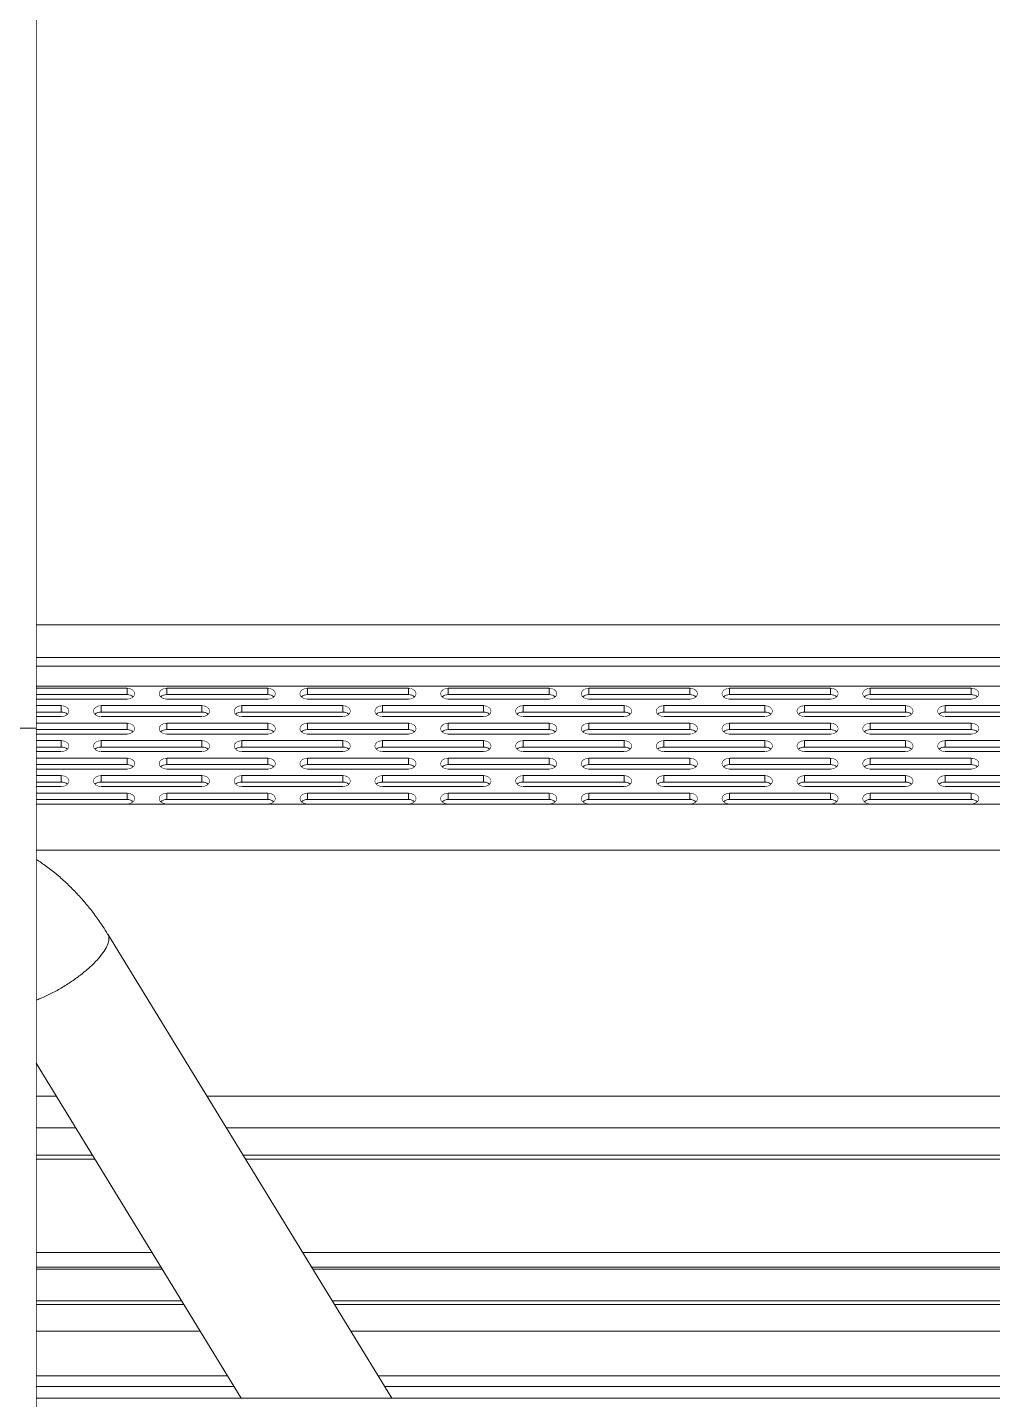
# Model space of a CAD drawing. Header units: millimetres. Extents: x -16985 to -606, y 2122 to 9380.
# Drawn here: x -12911.1 to -12595.6, y 5577.9 to 6026.6 of the extents above; entities that cross this region are included whole.
import ezdxf

# ---------------------------------------------------------------- set-up
doc = ezdxf.new("R2010")
doc.units = ezdxf.units.MM
doc.linetypes.add('K5LT32768', pattern=[0])
doc.linetypes.add('K5LT_THIN', pattern=[0])

msp = doc.modelspace()

# ---------------------------------------------------------------- linework, layer by layer
at = {"color": 7, "linetype": 'K5LT_THIN', "lineweight": 18}
for p, q in [((-12445.33, 5831.22), (-12908.23, 5831.22)), ((-12445.33, 5817.78), (-12908.23, 5817.78)), ((-12878.55, 5810.55), (-12908.23, 5810.55)), ((-12878.55, 5808.45), (-12908.23, 5808.45)), ((-12908.23, 5806.97), (-12878.55, 5806.97)), ((-12878.55, 5808.45), (-12878.55, 5810.55)), ((-12832.55, 5810.55), (-12865.55, 5810.55)), ((-12865.55, 5808.45), (-12865.55, 5810.55)), ((-12832.55, 5808.45), (-12865.55, 5808.45)), ((-12865.55, 5806.97), (-12832.55, 5806.97)), ((-12832.55, 5808.45), (-12832.55, 5810.55)), ((-12786.55, 5810.55), (-12819.55, 5810.55)), ((-12819.55, 5808.45), (-12819.55, 5810.55)), ((-12786.55, 5808.45), (-12819.55, 5808.45)), ((-12819.55, 5806.97), (-12786.55, 5806.97)), ((-12786.55, 5808.45), (-12786.55, 5810.55)), ((-12740.55, 5810.55), (-12773.55, 5810.55)), ((-12773.55, 5808.45), (-12773.55, 5810.55)), ((-12740.55, 5808.45), (-12773.55, 5808.45)), ((-12773.55, 5806.97), (-12740.55, 5806.97)), ((-12740.55, 5808.45), (-12740.55, 5810.55)), ((-12694.55, 5810.55), (-12727.55, 5810.55)), ((-12727.55, 5808.45), (-12727.55, 5810.55)), ((-12694.55, 5808.45), (-12727.55, 5808.45)), ((-12727.55, 5806.97), (-12694.55, 5806.97)), ((-12694.55, 5808.45), (-12694.55, 5810.55)), ((-12648.55, 5810.55), (-12681.55, 5810.55)), ((-12681.55, 5808.45), (-12681.55, 5810.55)), ((-12648.55, 5808.45), (-12681.55, 5808.45)), ((-12681.55, 5806.97), (-12648.55, 5806.97)), ((-12648.55, 5808.45), (-12648.55, 5810.55)), ((-12602.55, 5810.55), (-12635.55, 5810.55)), ((-12635.55, 5808.45), (-12635.55, 5810.55)), ((-12602.55, 5808.45), (-12635.55, 5808.45)), ((-12635.55, 5806.97), (-12602.55, 5806.97)), ((-12602.55, 5808.45), (-12602.55, 5810.55)), ((-12900.05, 5804.84), (-12908.23, 5804.84)), ((-12900.05, 5802.74), (-12908.23, 5802.74)), ((-12900.05, 5802.74), (-12900.05, 5804.84)), ((-12854.05, 5804.84), (-12887.05, 5804.84)), ((-12887.05, 5802.74), (-12887.05, 5804.84)), ((-12854.05, 5802.74), (-12887.05, 5802.74)), ((-12854.05, 5802.74), (-12854.05, 5804.84)), ((-12808.05, 5804.84), (-12841.05, 5804.84)), ((-12841.05, 5802.74), (-12841.05, 5804.84)), ((-12808.05, 5802.74), (-12841.05, 5802.74)), ((-12808.05, 5802.74), (-12808.05, 5804.84)), ((-12762.05, 5804.84), (-12795.05, 5804.84)), ((-12795.05, 5802.74), (-12795.05, 5804.84)), ((-12762.05, 5802.74), (-12795.05, 5802.74)), ((-12762.05, 5802.74), (-12762.05, 5804.84)), ((-12716.05, 5804.84), (-12749.05, 5804.84)), ((-12749.05, 5802.74), (-12749.05, 5804.84)), ((-12716.05, 5802.74), (-12749.05, 5802.74)), ((-12716.05, 5802.74), (-12716.05, 5804.84)), ((-12670.05, 5804.84), (-12703.05, 5804.84)), ((-12703.05, 5802.74), (-12703.05, 5804.84)), ((-12670.05, 5802.74), (-12703.05, 5802.74)), ((-12670.05, 5802.74), (-12670.05, 5804.84)), ((-12624.05, 5804.84), (-12657.05, 5804.84)), ((-12657.05, 5802.74), (-12657.05, 5804.84)), ((-12624.05, 5802.74), (-12657.05, 5802.74)), ((-12624.05, 5802.74), (-12624.05, 5804.84)), ((-12578.05, 5804.84), (-12611.05, 5804.84)), ((-12611.05, 5802.74), (-12611.05, 5804.84)), ((-12578.05, 5802.74), (-12611.05, 5802.74)), ((-12908.23, 5801.26), (-12900.05, 5801.26)), ((-12878.55, 5799.11), (-12908.23, 5799.11)), ((-12887.05, 5801.26), (-12854.05, 5801.26)), ((-12878.55, 5797.01), (-12878.55, 5799.11)), ((-12832.55, 5799.11), (-12865.55, 5799.11)), ((-12865.55, 5797.01), (-12865.55, 5799.11)), ((-12841.05, 5801.26), (-12808.05, 5801.26)), ((-12832.55, 5797.01), (-12832.55, 5799.11)), ((-12786.55, 5799.11), (-12819.55, 5799.11)), ((-12819.55, 5797.01), (-12819.55, 5799.11)), ((-12795.05, 5801.26), (-12762.05, 5801.26)), ((-12786.55, 5797.01), (-12786.55, 5799.11)), ((-12740.55, 5799.11), (-12773.55, 5799.11)), ((-12773.55, 5797.01), (-12773.55, 5799.11)), ((-12749.05, 5801.26), (-12716.05, 5801.26)), ((-12740.55, 5797.01), (-12740.55, 5799.11)), ((-12694.55, 5799.11), (-12727.55, 5799.11)), ((-12727.55, 5797.01), (-12727.55, 5799.11)), ((-12703.05, 5801.26), (-12670.05, 5801.26)), ((-12694.55, 5797.01), (-12694.55, 5799.11)), ((-12648.55, 5799.11), (-12681.55, 5799.11)), ((-12681.55, 5797.01), (-12681.55, 5799.11)), ((-12657.05, 5801.26), (-12624.05, 5801.26)), ((-12648.55, 5797.01), (-12648.55, 5799.11)), ((-12602.55, 5799.11), (-12635.55, 5799.11)), ((-12635.55, 5797.01), (-12635.55, 5799.11)), ((-12611.05, 5801.26), (-12578.05, 5801.26)), ((-12602.55, 5797.01), (-12602.55, 5799.11)), ((-12908.23, 5797.5), (-12948.23, 5797.5)), ((-12878.55, 5797.01), (-12908.23, 5797.01)), ((-12908.23, 5795.53), (-12878.55, 5795.53)), ((-12900.05, 5793.4), (-12908.23, 5793.4)), ((-12900.05, 5791.3), (-12900.05, 5793.4)), ((-12854.05, 5793.4), (-12887.05, 5793.4)), ((-12887.05, 5791.3), (-12887.05, 5793.4)), ((-12832.55, 5797.01), (-12865.55, 5797.01)), ((-12865.55, 5795.53), (-12832.55, 5795.53)), ((-12854.05, 5791.3), (-12854.05, 5793.4)), ((-12808.05, 5793.4), (-12841.05, 5793.4)), ((-12841.05, 5791.3), (-12841.05, 5793.4)), ((-12786.55, 5797.01), (-12819.55, 5797.01)), ((-12819.55, 5795.53), (-12786.55, 5795.53)), ((-12808.05, 5791.3), (-12808.05, 5793.4)), ((-12762.05, 5793.4), (-12795.05, 5793.4)), ((-12795.05, 5791.3), (-12795.05, 5793.4)), ((-12740.55, 5797.01), (-12773.55, 5797.01)), ((-12773.55, 5795.53), (-12740.55, 5795.53)), ((-12762.05, 5791.3), (-12762.05, 5793.4)), ((-12716.05, 5793.4), (-12749.05, 5793.4)), ((-12749.05, 5791.3), (-12749.05, 5793.4)), ((-12694.55, 5797.01), (-12727.55, 5797.01)), ((-12727.55, 5795.53), (-12694.55, 5795.53)), ((-12716.05, 5791.3), (-12716.05, 5793.4)), ((-12670.05, 5793.4), (-12703.05, 5793.4)), ((-12703.05, 5791.3), (-12703.05, 5793.4)), ((-12648.55, 5797.01), (-12681.55, 5797.01)), ((-12681.55, 5795.53), (-12648.55, 5795.53)), ((-12670.05, 5791.3), (-12670.05, 5793.4)), ((-12624.05, 5793.4), (-12657.05, 5793.4)), ((-12657.05, 5791.3), (-12657.05, 5793.4)), ((-12602.55, 5797.01), (-12635.55, 5797.01)), ((-12635.55, 5795.53), (-12602.55, 5795.53)), ((-12624.05, 5791.3), (-12624.05, 5793.4)), ((-12578.05, 5793.4), (-12611.05, 5793.4)), ((-12611.05, 5791.3), (-12611.05, 5793.4)), ((-12900.05, 5791.3), (-12908.23, 5791.3)), ((-12908.23, 5789.83), (-12900.05, 5789.83)), ((-12854.05, 5791.3), (-12887.05, 5791.3)), ((-12887.05, 5789.83), (-12854.05, 5789.83)), ((-12808.05, 5791.3), (-12841.05, 5791.3)), ((-12841.05, 5789.83), (-12808.05, 5789.83)), ((-12762.05, 5791.3), (-12795.05, 5791.3)), ((-12795.05, 5789.83), (-12762.05, 5789.83)), ((-12716.05, 5791.3), (-12749.05, 5791.3)), ((-12749.05, 5789.83), (-12716.05, 5789.83)), ((-12670.05, 5791.3), (-12703.05, 5791.3)), ((-12703.05, 5789.83), (-12670.05, 5789.83)), ((-12624.05, 5791.3), (-12657.05, 5791.3)), ((-12657.05, 5789.83), (-12624.05, 5789.83)), ((-12578.05, 5791.3), (-12611.05, 5791.3)), ((-12611.05, 5789.83), (-12578.05, 5789.83)), ((-12878.55, 5787.67), (-12908.23, 5787.67)), ((-12878.55, 5785.57), (-12908.23, 5785.57)), ((-12878.55, 5785.57), (-12878.55, 5787.67)), ((-12832.55, 5787.67), (-12865.55, 5787.67)), ((-12865.55, 5785.57), (-12865.55, 5787.67)), ((-12832.55, 5785.57), (-12865.55, 5785.57)), ((-12832.55, 5785.57), (-12832.55, 5787.67)), ((-12786.55, 5787.67), (-12819.55, 5787.67)), ((-12819.55, 5785.57), (-12819.55, 5787.67)), ((-12786.55, 5785.57), (-12819.55, 5785.57)), ((-12786.55, 5785.57), (-12786.55, 5787.67)), ((-12740.55, 5787.67), (-12773.55, 5787.67)), ((-12773.55, 5785.57), (-12773.55, 5787.67)), ((-12740.55, 5785.57), (-12773.55, 5785.57)), ((-12740.55, 5785.57), (-12740.55, 5787.67)), ((-12694.55, 5787.67), (-12727.55, 5787.67)), ((-12727.55, 5785.57), (-12727.55, 5787.67)), ((-12694.55, 5785.57), (-12727.55, 5785.57)), ((-12694.55, 5785.57), (-12694.55, 5787.67)), ((-12648.55, 5787.67), (-12681.55, 5787.67)), ((-12681.55, 5785.57), (-12681.55, 5787.67)), ((-12648.55, 5785.57), (-12681.55, 5785.57)), ((-12648.55, 5785.57), (-12648.55, 5787.67)), ((-12602.55, 5787.67), (-12635.55, 5787.67)), ((-12635.55, 5785.57), (-12635.55, 5787.67)), ((-12602.55, 5785.57), (-12635.55, 5785.57)), ((-12602.55, 5785.57), (-12602.55, 5787.67)), ((-12908.23, 5784.1), (-12878.55, 5784.1)), ((-12900.05, 5781.96), (-12908.23, 5781.96)), ((-12900.05, 5779.86), (-12908.23, 5779.86)), ((-12900.05, 5779.86), (-12900.05, 5781.96)), ((-12854.05, 5781.96), (-12887.05, 5781.96)), ((-12887.05, 5779.86), (-12887.05, 5781.96)), ((-12854.05, 5779.86), (-12887.05, 5779.86)), ((-12865.55, 5784.1), (-12832.55, 5784.1)), ((-12854.05, 5779.86), (-12854.05, 5781.96)), ((-12808.05, 5781.96), (-12841.05, 5781.96)), ((-12841.05, 5779.86), (-12841.05, 5781.96)), ((-12808.05, 5779.86), (-12841.05, 5779.86)), ((-12819.55, 5784.1), (-12786.55, 5784.1)), ((-12808.05, 5779.86), (-12808.05, 5781.96)), ((-12762.05, 5781.96), (-12795.05, 5781.96)), ((-12795.05, 5779.86), (-12795.05, 5781.96)), ((-12762.05, 5779.86), (-12795.05, 5779.86)), ((-12773.55, 5784.1), (-12740.55, 5784.1)), ((-12762.05, 5779.86), (-12762.05, 5781.96)), ((-12716.05, 5781.96), (-12749.05, 5781.96)), ((-12749.05, 5779.86), (-12749.05, 5781.96)), ((-12716.05, 5779.86), (-12749.05, 5779.86)), ((-12727.55, 5784.1), (-12694.55, 5784.1)), ((-12716.05, 5779.86), (-12716.05, 5781.96)), ((-12670.05, 5781.96), (-12703.05, 5781.96)), ((-12703.05, 5779.86), (-12703.05, 5781.96)), ((-12670.05, 5779.86), (-12703.05, 5779.86)), ((-12681.55, 5784.1), (-12648.55, 5784.1)), ((-12670.05, 5779.86), (-12670.05, 5781.96)), ((-12624.05, 5781.96), (-12657.05, 5781.96)), ((-12657.05, 5779.86), (-12657.05, 5781.96)), ((-12624.05, 5779.86), (-12657.05, 5779.86)), ((-12635.55, 5784.1), (-12602.55, 5784.1)), ((-12624.05, 5779.86), (-12624.05, 5781.96)), ((-12578.05, 5781.96), (-12611.05, 5781.96)), ((-12611.05, 5779.86), (-12611.05, 5781.96)), ((-12578.05, 5779.86), (-12611.05, 5779.86)), ((-12908.23, 5778.39), (-12900.05, 5778.39)), ((-12878.55, 5776.24), (-12908.23, 5776.24)), ((-12887.05, 5778.39), (-12854.05, 5778.39)), ((-12878.55, 5774.15), (-12878.55, 5776.24)), ((-12865.55, 5774.15), (-12865.55, 5776.24)), ((-12832.55, 5776.24), (-12865.55, 5776.24)), ((-12841.05, 5778.39), (-12808.05, 5778.39)), ((-12832.55, 5774.15), (-12832.55, 5776.24)), ((-12819.55, 5774.15), (-12819.55, 5776.24)), ((-12786.55, 5776.24), (-12819.55, 5776.24)), ((-12795.05, 5778.39), (-12762.05, 5778.39)), ((-12786.55, 5774.15), (-12786.55, 5776.24)), ((-12773.55, 5774.15), (-12773.55, 5776.24)), ((-12740.55, 5776.24), (-12773.55, 5776.24)), ((-12749.05, 5778.39), (-12716.05, 5778.39)), ((-12740.55, 5774.15), (-12740.55, 5776.24)), ((-12727.55, 5774.15), (-12727.55, 5776.24)), ((-12694.55, 5776.24), (-12727.55, 5776.24)), ((-12703.05, 5778.39), (-12670.05, 5778.39)), ((-12694.55, 5774.15), (-12694.55, 5776.24)), ((-12681.55, 5774.15), (-12681.55, 5776.24)), ((-12648.55, 5776.24), (-12681.55, 5776.24)), ((-12657.05, 5778.39), (-12624.05, 5778.39)), ((-12648.55, 5774.15), (-12648.55, 5776.24)), ((-12635.55, 5774.15), (-12635.55, 5776.24)), ((-12602.55, 5776.24), (-12635.55, 5776.24)), ((-12611.05, 5778.39), (-12578.05, 5778.39)), ((-12602.55, 5774.15), (-12602.55, 5776.24)), ((-12878.55, 5774.15), (-12908.23, 5774.15)), ((-12908.23, 5772.67), (-12878.55, 5772.67)), ((-12832.55, 5774.15), (-12865.55, 5774.15)), ((-12865.55, 5772.67), (-12832.55, 5772.67)), ((-12786.55, 5774.15), (-12819.55, 5774.15)), ((-12819.55, 5772.67), (-12786.55, 5772.67)), ((-12740.55, 5774.15), (-12773.55, 5774.15)), ((-12773.55, 5772.67), (-12740.55, 5772.67)), ((-12694.55, 5774.15), (-12727.55, 5774.15)), ((-12727.55, 5772.67), (-12694.55, 5772.67)), ((-12648.55, 5774.15), (-12681.55, 5774.15)), ((-12681.55, 5772.67), (-12648.55, 5772.67)), ((-12602.55, 5774.15), (-12635.55, 5774.15)), ((-12635.55, 5772.67), (-12602.55, 5772.67)), ((-12791.96, 5578.31), (-12884.87, 5730.15)), ((-12908.23, 5687.87), (-12841.2, 5578.31)), ((-12908.23, 5656.51), (-12889.04, 5656.51)), ((-12839.81, 5656.51), (-12445.34, 5656.51)), ((-12908.23, 5621.16), (-12867.42, 5621.16)), ((-12818.18, 5621.16), (-12445.34, 5621.16)), ((-12908.24, 5610.16), (-12860.69, 5610.16)), ((-12811.45, 5610.16), (-12445.34, 5610.16)), ((-12908.24, 5585.66), (-12845.7, 5585.66)), ((-12796.46, 5585.66), (-12445.34, 5585.66)), ((-12908.24, 5582.15), (-12843.55, 5582.15)), ((-12445.34, 5578.31), (-12908.24, 5578.31)), ((-12794.31, 5582.15), (-12445.34, 5582.15))]:
    msp.add_line(p, q, dxfattribs=at)
at = {"color": 8, "linetype": 'K5LT32768', "lineweight": 15, "true_color": 0x808080}
for p, q in [((-12445.33, 5820.56), (-12908.23, 5820.56)), ((-12445.33, 5811.26), (-12908.23, 5811.26)), ((-12445.33, 5772.66), (-12908.23, 5772.66)), ((-12445.33, 5757.6), (-12908.23, 5757.6)), ((-12901.66, 5677.12), (-12908.23, 5677.12)), ((-12445.33, 5677.12), (-12852.42, 5677.12)), ((-12895.3, 5666.73), (-12908.23, 5666.73)), ((-12445.33, 5666.73), (-12846.06, 5666.73)), ((-12889.85, 5657.82), (-12908.23, 5657.82)), ((-12445.34, 5657.82), (-12840.61, 5657.82)), ((-12870.41, 5626.05), (-12908.23, 5626.05)), ((-12445.34, 5626.05), (-12821.17, 5626.05)), ((-12908.23, 5620.59), (-12867.07, 5620.59)), ((-12817.83, 5620.59), (-12445.34, 5620.59)), ((-12908.24, 5609), (-12859.98, 5609)), ((-12810.74, 5609), (-12445.34, 5609)), ((-12908.24, 5600.23), (-12854.61, 5600.23)), ((-12805.37, 5600.23), (-12445.34, 5600.23))]:
    msp.add_line(p, q, dxfattribs=at)
at = {"color": 7, "linetype": 'K5LT_THIN', "const_width": 0.18}
for points in [[(-12908.23, 5797.5), (-12908.23, 5832.51), (-12908.23, 5867.52), (-12908.23, 5902.53), (-12908.23, 5937.53), (-12908.24, 5972.53), (-12908.24, 6007.53), (-12908.24, 6042.52), (-12908.25, 6077.5)], [(-12878.55, 5806.97), (-12877.6, 5807.11), (-12876.79, 5807.49), (-12876.24, 5808.07), (-12876.05, 5808.76), (-12876.24, 5809.44), (-12876.79, 5810.02), (-12877.6, 5810.41), (-12878.55, 5810.55)], [(-12865.55, 5810.55), (-12866.51, 5810.41), (-12867.32, 5810.02), (-12867.86, 5809.44), (-12868.05, 5808.76), (-12867.86, 5808.07), (-12867.32, 5807.49), (-12866.51, 5807.11), (-12865.55, 5806.97)], [(-12832.55, 5806.97), (-12831.6, 5807.11), (-12830.79, 5807.49), (-12830.24, 5808.07), (-12830.05, 5808.76), (-12830.24, 5809.44), (-12830.79, 5810.02), (-12831.6, 5810.41), (-12832.55, 5810.55)], [(-12819.55, 5810.55), (-12820.51, 5810.41), (-12821.32, 5810.02), (-12821.86, 5809.44), (-12822.05, 5808.76), (-12821.86, 5808.07), (-12821.32, 5807.49), (-12820.51, 5807.11), (-12819.55, 5806.97)], [(-12786.55, 5806.97), (-12785.6, 5807.11), (-12784.79, 5807.49), (-12784.24, 5808.07), (-12784.05, 5808.76), (-12784.24, 5809.44), (-12784.79, 5810.02), (-12785.6, 5810.41), (-12786.55, 5810.55)], [(-12773.55, 5810.55), (-12774.51, 5810.41), (-12775.32, 5810.02), (-12775.86, 5809.44), (-12776.05, 5808.76), (-12775.86, 5808.07), (-12775.32, 5807.49), (-12774.51, 5807.11), (-12773.55, 5806.97)], [(-12740.55, 5806.97), (-12739.6, 5807.11), (-12738.79, 5807.49), (-12738.24, 5808.07), (-12738.05, 5808.76), (-12738.24, 5809.44), (-12738.79, 5810.02), (-12739.6, 5810.41), (-12740.55, 5810.55)], [(-12727.55, 5810.55), (-12728.51, 5810.41), (-12729.32, 5810.02), (-12729.86, 5809.44), (-12730.05, 5808.76), (-12729.86, 5808.07), (-12729.32, 5807.49), (-12728.51, 5807.11), (-12727.55, 5806.97)], [(-12694.55, 5806.97), (-12693.6, 5807.11), (-12692.79, 5807.49), (-12692.24, 5808.07), (-12692.05, 5808.76), (-12692.24, 5809.44), (-12692.79, 5810.02), (-12693.6, 5810.41), (-12694.55, 5810.55)], [(-12681.55, 5810.55), (-12682.51, 5810.41), (-12683.32, 5810.02), (-12683.86, 5809.44), (-12684.05, 5808.76), (-12683.86, 5808.07), (-12683.32, 5807.49), (-12682.51, 5807.11), (-12681.55, 5806.97)], [(-12648.55, 5806.97), (-12647.6, 5807.11), (-12646.79, 5807.49), (-12646.24, 5808.07), (-12646.05, 5808.76), (-12646.24, 5809.44), (-12646.79, 5810.02), (-12647.6, 5810.41), (-12648.55, 5810.55)], [(-12635.55, 5810.55), (-12636.51, 5810.41), (-12637.32, 5810.02), (-12637.86, 5809.44), (-12638.05, 5808.76), (-12637.86, 5808.07), (-12637.32, 5807.49), (-12636.51, 5807.11), (-12635.55, 5806.97)], [(-12602.55, 5806.97), (-12601.6, 5807.11), (-12600.79, 5807.49), (-12600.24, 5808.07), (-12600.05, 5808.76), (-12600.24, 5809.44), (-12600.79, 5810.02), (-12601.6, 5810.41), (-12602.55, 5810.55)], [(-12900.05, 5801.26), (-12899.1, 5801.4), (-12898.29, 5801.79), (-12897.74, 5802.37), (-12897.55, 5803.05), (-12897.74, 5803.73), (-12898.29, 5804.31), (-12899.1, 5804.7), (-12900.05, 5804.84)], [(-12887.05, 5804.84), (-12888.01, 5804.7), (-12888.82, 5804.31), (-12889.36, 5803.73), (-12889.55, 5803.05), (-12889.36, 5802.37), (-12888.82, 5801.79), (-12888.01, 5801.4), (-12887.05, 5801.26)], [(-12854.05, 5801.26), (-12853.1, 5801.4), (-12852.29, 5801.79), (-12851.74, 5802.37), (-12851.55, 5803.05), (-12851.74, 5803.73), (-12852.29, 5804.31), (-12853.1, 5804.7), (-12854.05, 5804.84)], [(-12841.05, 5804.84), (-12842.01, 5804.7), (-12842.82, 5804.31), (-12843.36, 5803.73), (-12843.55, 5803.05), (-12843.36, 5802.37), (-12842.82, 5801.79), (-12842.01, 5801.4), (-12841.05, 5801.26)], [(-12808.05, 5801.26), (-12807.1, 5801.4), (-12806.29, 5801.79), (-12805.74, 5802.37), (-12805.55, 5803.05), (-12805.74, 5803.73), (-12806.29, 5804.31), (-12807.1, 5804.7), (-12808.05, 5804.84)], [(-12795.05, 5804.84), (-12796.01, 5804.7), (-12796.82, 5804.31), (-12797.36, 5803.73), (-12797.55, 5803.05), (-12797.36, 5802.37), (-12796.82, 5801.79), (-12796.01, 5801.4), (-12795.05, 5801.26)], [(-12762.05, 5801.26), (-12761.1, 5801.4), (-12760.29, 5801.79), (-12759.74, 5802.37), (-12759.55, 5803.05), (-12759.74, 5803.73), (-12760.29, 5804.31), (-12761.1, 5804.7), (-12762.05, 5804.84)], [(-12749.05, 5804.84), (-12750.01, 5804.7), (-12750.82, 5804.31), (-12751.36, 5803.73), (-12751.55, 5803.05), (-12751.36, 5802.37), (-12750.82, 5801.79), (-12750.01, 5801.4), (-12749.05, 5801.26)], [(-12716.05, 5801.26), (-12715.1, 5801.4), (-12714.29, 5801.79), (-12713.74, 5802.37), (-12713.55, 5803.05), (-12713.74, 5803.73), (-12714.29, 5804.31), (-12715.1, 5804.7), (-12716.05, 5804.84)], [(-12703.05, 5804.84), (-12704.01, 5804.7), (-12704.82, 5804.31), (-12705.36, 5803.73), (-12705.55, 5803.05), (-12705.36, 5802.37), (-12704.82, 5801.79), (-12704.01, 5801.4), (-12703.05, 5801.26)], [(-12670.05, 5801.26), (-12669.1, 5801.4), (-12668.29, 5801.79), (-12667.74, 5802.37), (-12667.55, 5803.05), (-12667.74, 5803.73), (-12668.29, 5804.31), (-12669.1, 5804.7), (-12670.05, 5804.84)], [(-12657.05, 5804.84), (-12658.01, 5804.7), (-12658.82, 5804.31), (-12659.36, 5803.73), (-12659.55, 5803.05), (-12659.36, 5802.37), (-12658.82, 5801.79), (-12658.01, 5801.4), (-12657.05, 5801.26)], [(-12624.05, 5801.26), (-12623.1, 5801.4), (-12622.29, 5801.79), (-12621.74, 5802.37), (-12621.55, 5803.05), (-12621.74, 5803.73), (-12622.29, 5804.31), (-12623.1, 5804.7), (-12624.05, 5804.84)], [(-12611.05, 5804.84), (-12612.01, 5804.7), (-12612.82, 5804.31), (-12613.36, 5803.73), (-12613.55, 5803.05), (-12613.36, 5802.37), (-12612.82, 5801.79), (-12612.01, 5801.4), (-12611.05, 5801.26)], [(-12878.55, 5795.53), (-12877.6, 5795.67), (-12876.79, 5796.06), (-12876.24, 5796.64), (-12876.05, 5797.32), (-12876.24, 5798), (-12876.79, 5798.58), (-12877.6, 5798.97), (-12878.55, 5799.11)], [(-12865.55, 5799.11), (-12866.51, 5798.97), (-12867.32, 5798.58), (-12867.86, 5798), (-12868.05, 5797.32), (-12867.86, 5796.64), (-12867.32, 5796.06), (-12866.51, 5795.67), (-12865.55, 5795.53)], [(-12832.55, 5795.53), (-12831.6, 5795.67), (-12830.79, 5796.06), (-12830.24, 5796.64), (-12830.05, 5797.32), (-12830.24, 5798), (-12830.79, 5798.58), (-12831.6, 5798.97), (-12832.55, 5799.11)], [(-12819.55, 5799.11), (-12820.51, 5798.97), (-12821.32, 5798.58), (-12821.86, 5798), (-12822.05, 5797.32), (-12821.86, 5796.64), (-12821.32, 5796.06), (-12820.51, 5795.67), (-12819.55, 5795.53)], [(-12786.55, 5795.53), (-12785.6, 5795.67), (-12784.79, 5796.06), (-12784.24, 5796.64), (-12784.05, 5797.32), (-12784.24, 5798), (-12784.79, 5798.58), (-12785.6, 5798.97), (-12786.55, 5799.11)], [(-12773.55, 5799.11), (-12774.51, 5798.97), (-12775.32, 5798.58), (-12775.86, 5798), (-12776.05, 5797.32), (-12775.86, 5796.64), (-12775.32, 5796.06), (-12774.51, 5795.67), (-12773.55, 5795.53)], [(-12740.55, 5795.53), (-12739.6, 5795.67), (-12738.79, 5796.06), (-12738.24, 5796.64), (-12738.05, 5797.32), (-12738.24, 5798), (-12738.79, 5798.58), (-12739.6, 5798.97), (-12740.55, 5799.11)], [(-12727.55, 5799.11), (-12728.51, 5798.97), (-12729.32, 5798.58), (-12729.86, 5798), (-12730.05, 5797.32), (-12729.86, 5796.64), (-12729.32, 5796.06), (-12728.51, 5795.67), (-12727.55, 5795.53)], [(-12694.55, 5795.53), (-12693.6, 5795.67), (-12692.79, 5796.06), (-12692.24, 5796.64), (-12692.05, 5797.32), (-12692.24, 5798), (-12692.79, 5798.58), (-12693.6, 5798.97), (-12694.55, 5799.11)], [(-12681.55, 5799.11), (-12682.51, 5798.97), (-12683.32, 5798.58), (-12683.86, 5798), (-12684.05, 5797.32), (-12683.86, 5796.64), (-12683.32, 5796.06), (-12682.51, 5795.67), (-12681.55, 5795.53)], [(-12648.55, 5795.53), (-12647.6, 5795.67), (-12646.79, 5796.06), (-12646.24, 5796.64), (-12646.05, 5797.32), (-12646.24, 5798), (-12646.79, 5798.58), (-12647.6, 5798.97), (-12648.55, 5799.11)], [(-12635.55, 5799.11), (-12636.51, 5798.97), (-12637.32, 5798.58), (-12637.86, 5798), (-12638.05, 5797.32), (-12637.86, 5796.64), (-12637.32, 5796.06), (-12636.51, 5795.67), (-12635.55, 5795.53)], [(-12602.55, 5795.53), (-12601.6, 5795.67), (-12600.79, 5796.06), (-12600.24, 5796.64), (-12600.05, 5797.32), (-12600.24, 5798), (-12600.79, 5798.58), (-12601.6, 5798.97), (-12602.55, 5799.11)], [(-12908.42, 4787.5), (-12908.4, 4846.68), (-12908.38, 4905.91), (-12908.36, 4965.17), (-12908.34, 5024.48), (-12908.32, 5083.81), (-12908.31, 5143.18), (-12908.29, 5202.57), (-12908.28, 5261.99), (-12908.27, 5321.43), (-12908.26, 5380.89), (-12908.25, 5440.38), (-12908.25, 5499.87), (-12908.24, 5559.38), (-12908.23, 5618.9), (-12908.23, 5678.43), (-12908.23, 5737.96), (-12908.23, 5797.5)], [(-12900.05, 5789.83), (-12899.1, 5789.96), (-12898.29, 5790.35), (-12897.74, 5790.93), (-12897.55, 5791.61), (-12897.74, 5792.3), (-12898.29, 5792.88), (-12899.1, 5793.26), (-12900.05, 5793.4)], [(-12887.05, 5793.4), (-12888.01, 5793.26), (-12888.82, 5792.88), (-12889.36, 5792.3), (-12889.55, 5791.61), (-12889.36, 5790.93), (-12888.82, 5790.35), (-12888.01, 5789.96), (-12887.05, 5789.83)], [(-12854.05, 5789.83), (-12853.1, 5789.96), (-12852.29, 5790.35), (-12851.74, 5790.93), (-12851.55, 5791.61), (-12851.74, 5792.3), (-12852.29, 5792.88), (-12853.1, 5793.26), (-12854.05, 5793.4)], [(-12841.05, 5793.4), (-12842.01, 5793.26), (-12842.82, 5792.88), (-12843.36, 5792.3), (-12843.55, 5791.61), (-12843.36, 5790.93), (-12842.82, 5790.35), (-12842.01, 5789.96), (-12841.05, 5789.83)], [(-12808.05, 5789.83), (-12807.1, 5789.96), (-12806.29, 5790.35), (-12805.74, 5790.93), (-12805.55, 5791.61), (-12805.74, 5792.3), (-12806.29, 5792.88), (-12807.1, 5793.26), (-12808.05, 5793.4)], [(-12795.05, 5793.4), (-12796.01, 5793.26), (-12796.82, 5792.88), (-12797.36, 5792.3), (-12797.55, 5791.61), (-12797.36, 5790.93), (-12796.82, 5790.35), (-12796.01, 5789.96), (-12795.05, 5789.83)], [(-12762.05, 5789.83), (-12761.1, 5789.96), (-12760.29, 5790.35), (-12759.74, 5790.93), (-12759.55, 5791.61), (-12759.74, 5792.3), (-12760.29, 5792.88), (-12761.1, 5793.26), (-12762.05, 5793.4)], [(-12749.05, 5793.4), (-12750.01, 5793.26), (-12750.82, 5792.88), (-12751.36, 5792.3), (-12751.55, 5791.61), (-12751.36, 5790.93), (-12750.82, 5790.35), (-12750.01, 5789.96), (-12749.05, 5789.83)], [(-12716.05, 5789.83), (-12715.1, 5789.96), (-12714.29, 5790.35), (-12713.74, 5790.93), (-12713.55, 5791.61), (-12713.74, 5792.3), (-12714.29, 5792.88), (-12715.1, 5793.26), (-12716.05, 5793.4)], [(-12703.05, 5793.4), (-12704.01, 5793.26), (-12704.82, 5792.88), (-12705.36, 5792.3), (-12705.55, 5791.61), (-12705.36, 5790.93), (-12704.82, 5790.35), (-12704.01, 5789.96), (-12703.05, 5789.83)], [(-12670.05, 5789.83), (-12669.1, 5789.96), (-12668.29, 5790.35), (-12667.74, 5790.93), (-12667.55, 5791.61), (-12667.74, 5792.3), (-12668.29, 5792.88), (-12669.1, 5793.26), (-12670.05, 5793.4)], [(-12657.05, 5793.4), (-12658.01, 5793.26), (-12658.82, 5792.88), (-12659.36, 5792.3), (-12659.55, 5791.61), (-12659.36, 5790.93), (-12658.82, 5790.35), (-12658.01, 5789.96), (-12657.05, 5789.83)], [(-12624.05, 5789.83), (-12623.1, 5789.96), (-12622.29, 5790.35), (-12621.74, 5790.93), (-12621.55, 5791.61), (-12621.74, 5792.3), (-12622.29, 5792.88), (-12623.1, 5793.26), (-12624.05, 5793.4)], [(-12611.05, 5793.4), (-12612.01, 5793.26), (-12612.82, 5792.88), (-12613.36, 5792.3), (-12613.55, 5791.61), (-12613.36, 5790.93), (-12612.82, 5790.35), (-12612.01, 5789.96), (-12611.05, 5789.83)], [(-12878.55, 5784.1), (-12877.6, 5784.23), (-12876.79, 5784.62), (-12876.24, 5785.2), (-12876.05, 5785.88), (-12876.24, 5786.57), (-12876.79, 5787.15), (-12877.6, 5787.53), (-12878.55, 5787.67)], [(-12865.55, 5787.67), (-12866.51, 5787.53), (-12867.32, 5787.15), (-12867.86, 5786.57), (-12868.05, 5785.88), (-12867.86, 5785.2), (-12867.32, 5784.62), (-12866.51, 5784.23), (-12865.55, 5784.1)], [(-12832.55, 5784.1), (-12831.6, 5784.23), (-12830.79, 5784.62), (-12830.24, 5785.2), (-12830.05, 5785.88), (-12830.24, 5786.57), (-12830.79, 5787.15), (-12831.6, 5787.53), (-12832.55, 5787.67)], [(-12819.55, 5787.67), (-12820.51, 5787.53), (-12821.32, 5787.15), (-12821.86, 5786.57), (-12822.05, 5785.88), (-12821.86, 5785.2), (-12821.32, 5784.62), (-12820.51, 5784.23), (-12819.55, 5784.1)], [(-12786.55, 5784.1), (-12785.6, 5784.23), (-12784.79, 5784.62), (-12784.24, 5785.2), (-12784.05, 5785.88), (-12784.24, 5786.57), (-12784.79, 5787.15), (-12785.6, 5787.53), (-12786.55, 5787.67)], [(-12773.55, 5787.67), (-12774.51, 5787.53), (-12775.32, 5787.15), (-12775.86, 5786.57), (-12776.05, 5785.88), (-12775.86, 5785.2), (-12775.32, 5784.62), (-12774.51, 5784.23), (-12773.55, 5784.1)], [(-12740.55, 5784.1), (-12739.6, 5784.23), (-12738.79, 5784.62), (-12738.24, 5785.2), (-12738.05, 5785.88), (-12738.24, 5786.57), (-12738.79, 5787.15), (-12739.6, 5787.53), (-12740.55, 5787.67)], [(-12727.55, 5787.67), (-12728.51, 5787.53), (-12729.32, 5787.15), (-12729.86, 5786.57), (-12730.05, 5785.88), (-12729.86, 5785.2), (-12729.32, 5784.62), (-12728.51, 5784.23), (-12727.55, 5784.1)], [(-12694.55, 5784.1), (-12693.6, 5784.23), (-12692.79, 5784.62), (-12692.24, 5785.2), (-12692.05, 5785.88), (-12692.24, 5786.57), (-12692.79, 5787.15), (-12693.6, 5787.53), (-12694.55, 5787.67)], [(-12681.55, 5787.67), (-12682.51, 5787.53), (-12683.32, 5787.15), (-12683.86, 5786.57), (-12684.05, 5785.88), (-12683.86, 5785.2), (-12683.32, 5784.62), (-12682.51, 5784.23), (-12681.55, 5784.1)], [(-12648.55, 5784.1), (-12647.6, 5784.23), (-12646.79, 5784.62), (-12646.24, 5785.2), (-12646.05, 5785.88), (-12646.24, 5786.57), (-12646.79, 5787.15), (-12647.6, 5787.53), (-12648.55, 5787.67)], [(-12635.55, 5787.67), (-12636.51, 5787.53), (-12637.32, 5787.15), (-12637.86, 5786.57), (-12638.05, 5785.88), (-12637.86, 5785.2), (-12637.32, 5784.62), (-12636.51, 5784.23), (-12635.55, 5784.1)], [(-12602.55, 5784.1), (-12601.6, 5784.23), (-12600.79, 5784.62), (-12600.24, 5785.2), (-12600.05, 5785.88), (-12600.24, 5786.57), (-12600.79, 5787.15), (-12601.6, 5787.53), (-12602.55, 5787.67)], [(-12900.05, 5778.39), (-12899.1, 5778.52), (-12898.29, 5778.91), (-12897.74, 5779.49), (-12897.55, 5780.18), (-12897.74, 5780.86), (-12898.29, 5781.44), (-12899.1, 5781.83), (-12900.05, 5781.96)], [(-12887.05, 5781.96), (-12888.01, 5781.83), (-12888.82, 5781.44), (-12889.36, 5780.86), (-12889.55, 5780.18), (-12889.36, 5779.49), (-12888.82, 5778.91), (-12888.01, 5778.52), (-12887.05, 5778.39)], [(-12854.05, 5778.39), (-12853.1, 5778.52), (-12852.29, 5778.91), (-12851.74, 5779.49), (-12851.55, 5780.18), (-12851.74, 5780.86), (-12852.29, 5781.44), (-12853.1, 5781.83), (-12854.05, 5781.96)], [(-12841.05, 5781.96), (-12842.01, 5781.83), (-12842.82, 5781.44), (-12843.36, 5780.86), (-12843.55, 5780.18), (-12843.36, 5779.49), (-12842.82, 5778.91), (-12842.01, 5778.52), (-12841.05, 5778.39)], [(-12808.05, 5778.39), (-12807.1, 5778.52), (-12806.29, 5778.91), (-12805.74, 5779.49), (-12805.55, 5780.18), (-12805.74, 5780.86), (-12806.29, 5781.44), (-12807.1, 5781.83), (-12808.05, 5781.96)], [(-12795.05, 5781.96), (-12796.01, 5781.83), (-12796.82, 5781.44), (-12797.36, 5780.86), (-12797.55, 5780.18), (-12797.36, 5779.49), (-12796.82, 5778.91), (-12796.01, 5778.52), (-12795.05, 5778.39)], [(-12762.05, 5778.39), (-12761.1, 5778.52), (-12760.29, 5778.91), (-12759.74, 5779.49), (-12759.55, 5780.18), (-12759.74, 5780.86), (-12760.29, 5781.44), (-12761.1, 5781.83), (-12762.05, 5781.96)], [(-12749.05, 5781.96), (-12750.01, 5781.83), (-12750.82, 5781.44), (-12751.36, 5780.86), (-12751.55, 5780.18), (-12751.36, 5779.49), (-12750.82, 5778.91), (-12750.01, 5778.52), (-12749.05, 5778.39)], [(-12716.05, 5778.39), (-12715.1, 5778.52), (-12714.29, 5778.91), (-12713.74, 5779.49), (-12713.55, 5780.18), (-12713.74, 5780.86), (-12714.29, 5781.44), (-12715.1, 5781.83), (-12716.05, 5781.96)], [(-12703.05, 5781.96), (-12704.01, 5781.83), (-12704.82, 5781.44), (-12705.36, 5780.86), (-12705.55, 5780.18), (-12705.36, 5779.49), (-12704.82, 5778.91), (-12704.01, 5778.52), (-12703.05, 5778.39)], [(-12670.05, 5778.39), (-12669.1, 5778.52), (-12668.29, 5778.91), (-12667.74, 5779.49), (-12667.55, 5780.18), (-12667.74, 5780.86), (-12668.29, 5781.44), (-12669.1, 5781.83), (-12670.05, 5781.96)], [(-12657.05, 5781.96), (-12658.01, 5781.83), (-12658.82, 5781.44), (-12659.36, 5780.86), (-12659.55, 5780.18), (-12659.36, 5779.49), (-12658.82, 5778.91), (-12658.01, 5778.52), (-12657.05, 5778.39)], [(-12624.05, 5778.39), (-12623.1, 5778.52), (-12622.29, 5778.91), (-12621.74, 5779.49), (-12621.55, 5780.18), (-12621.74, 5780.86), (-12622.29, 5781.44), (-12623.1, 5781.83), (-12624.05, 5781.96)], [(-12611.05, 5781.96), (-12612.01, 5781.83), (-12612.82, 5781.44), (-12613.36, 5780.86), (-12613.55, 5780.18), (-12613.36, 5779.49), (-12612.82, 5778.91), (-12612.01, 5778.52), (-12611.05, 5778.39)], [(-12878.55, 5772.67), (-12877.6, 5772.81), (-12876.79, 5773.19), (-12876.24, 5773.77), (-12876.05, 5774.46), (-12876.24, 5775.14), (-12876.79, 5775.72), (-12877.6, 5776.11), (-12878.55, 5776.24)], [(-12865.55, 5776.24), (-12866.51, 5776.11), (-12867.32, 5775.72), (-12867.86, 5775.14), (-12868.05, 5774.46), (-12867.86, 5773.77), (-12867.32, 5773.19), (-12866.51, 5772.81), (-12865.55, 5772.67)], [(-12832.55, 5772.67), (-12831.6, 5772.81), (-12830.79, 5773.19), (-12830.24, 5773.77), (-12830.05, 5774.46), (-12830.24, 5775.14), (-12830.79, 5775.72), (-12831.6, 5776.11), (-12832.55, 5776.24)], [(-12819.55, 5776.24), (-12820.51, 5776.11), (-12821.32, 5775.72), (-12821.86, 5775.14), (-12822.05, 5774.46), (-12821.86, 5773.77), (-12821.32, 5773.19), (-12820.51, 5772.81), (-12819.55, 5772.67)], [(-12786.55, 5772.67), (-12785.6, 5772.81), (-12784.79, 5773.19), (-12784.24, 5773.77), (-12784.05, 5774.46), (-12784.24, 5775.14), (-12784.79, 5775.72), (-12785.6, 5776.11), (-12786.55, 5776.24)], [(-12773.55, 5776.24), (-12774.51, 5776.11), (-12775.32, 5775.72), (-12775.86, 5775.14), (-12776.05, 5774.46), (-12775.86, 5773.77), (-12775.32, 5773.19), (-12774.51, 5772.81), (-12773.55, 5772.67)], [(-12740.55, 5772.67), (-12739.6, 5772.81), (-12738.79, 5773.19), (-12738.24, 5773.77), (-12738.05, 5774.46), (-12738.24, 5775.14), (-12738.79, 5775.72), (-12739.6, 5776.11), (-12740.55, 5776.24)], [(-12727.55, 5776.24), (-12728.51, 5776.11), (-12729.32, 5775.72), (-12729.86, 5775.14), (-12730.05, 5774.46), (-12729.86, 5773.77), (-12729.32, 5773.19), (-12728.51, 5772.81), (-12727.55, 5772.67)], [(-12694.55, 5772.67), (-12693.6, 5772.81), (-12692.79, 5773.19), (-12692.24, 5773.77), (-12692.05, 5774.46), (-12692.24, 5775.14), (-12692.79, 5775.72), (-12693.6, 5776.11), (-12694.55, 5776.24)], [(-12681.55, 5776.24), (-12682.51, 5776.11), (-12683.32, 5775.72), (-12683.86, 5775.14), (-12684.05, 5774.46), (-12683.86, 5773.77), (-12683.32, 5773.19), (-12682.51, 5772.81), (-12681.55, 5772.67)], [(-12648.55, 5772.67), (-12647.6, 5772.81), (-12646.79, 5773.19), (-12646.24, 5773.77), (-12646.05, 5774.46), (-12646.24, 5775.14), (-12646.79, 5775.72), (-12647.6, 5776.11), (-12648.55, 5776.24)], [(-12635.55, 5776.24), (-12636.51, 5776.11), (-12637.32, 5775.72), (-12637.86, 5775.14), (-12638.05, 5774.46), (-12637.86, 5773.77), (-12637.32, 5773.19), (-12636.51, 5772.81), (-12635.55, 5772.67)], [(-12602.55, 5772.67), (-12601.6, 5772.81), (-12600.79, 5773.19), (-12600.24, 5773.77), (-12600.05, 5774.46), (-12600.24, 5775.14), (-12600.79, 5775.72), (-12601.6, 5776.11), (-12602.55, 5776.24)]]:
    msp.add_lwpolyline(points, dxfattribs=at)
at = {"color": 7, "linetype": 'K5LT_THIN', "lineweight": 18}
for centre, start, end in [((-12878.44, 5805.62), 47.6098, 92.3155), ((-12865.67, 5805.62), 87.6845, 132.3902), ((-12832.44, 5805.62), 47.6098, 92.3155), ((-12819.67, 5805.62), 87.6845, 132.3902), ((-12786.44, 5805.62), 47.6098, 92.3155), ((-12773.67, 5805.62), 87.6845, 132.3902), ((-12740.44, 5805.62), 47.6098, 92.3155), ((-12727.67, 5805.62), 87.6845, 132.3902), ((-12694.44, 5805.62), 47.6098, 92.3155), ((-12681.67, 5805.62), 87.6845, 132.3902), ((-12648.44, 5805.62), 47.6098, 92.3155), ((-12635.67, 5805.62), 87.6845, 132.3902), ((-12602.44, 5805.62), 47.6098, 92.3155), ((-12899.94, 5799.91), 47.6098, 92.3155), ((-12887.17, 5799.91), 87.6845, 132.3902), ((-12853.94, 5799.91), 47.6098, 92.3155), ((-12841.17, 5799.91), 87.6845, 132.3902), ((-12807.94, 5799.91), 47.6098, 92.3155), ((-12795.17, 5799.91), 87.6845, 132.3902), ((-12761.94, 5799.91), 47.6098, 92.3155), ((-12749.17, 5799.91), 87.6845, 132.3902), ((-12715.94, 5799.91), 47.6098, 92.3155), ((-12703.17, 5799.91), 87.6845, 132.3902), ((-12669.94, 5799.91), 47.6098, 92.3155), ((-12657.17, 5799.91), 87.6845, 132.3902), ((-12623.94, 5799.91), 47.6098, 92.3155), ((-12611.17, 5799.91), 87.6845, 132.3902), ((-12878.44, 5794.18), 47.6098, 92.3155), ((-12865.67, 5794.18), 87.6845, 132.3902), ((-12832.44, 5794.18), 47.6098, 92.3155), ((-12819.67, 5794.18), 87.6845, 132.3902), ((-12786.44, 5794.18), 47.6098, 92.3155), ((-12773.67, 5794.18), 87.6845, 132.3902), ((-12740.44, 5794.18), 47.6098, 92.3155), ((-12727.67, 5794.18), 87.6845, 132.3902), ((-12694.44, 5794.18), 47.6098, 92.3155), ((-12681.67, 5794.18), 87.6845, 132.3902), ((-12648.44, 5794.18), 47.6098, 92.3155), ((-12635.67, 5794.18), 87.6845, 132.3902), ((-12602.44, 5794.18), 47.6098, 92.3155), ((-12899.94, 5788.47), 47.6098, 92.3155), ((-12887.17, 5788.47), 87.6845, 132.3902), ((-12853.94, 5788.47), 47.6098, 92.3155), ((-12841.17, 5788.47), 87.6845, 132.3902), ((-12807.94, 5788.47), 47.6098, 92.3155), ((-12795.17, 5788.47), 87.6845, 132.3902), ((-12761.94, 5788.47), 47.6098, 92.3155), ((-12749.17, 5788.47), 87.6845, 132.3902), ((-12715.94, 5788.47), 47.6098, 92.3155), ((-12703.17, 5788.47), 87.6845, 132.3902), ((-12669.94, 5788.47), 47.6098, 92.3155), ((-12657.17, 5788.47), 87.6845, 132.3902), ((-12623.94, 5788.47), 47.6098, 92.3155), ((-12611.17, 5788.47), 87.6845, 132.3902), ((-12878.44, 5782.74), 47.6098, 92.3155), ((-12865.67, 5782.74), 87.6845, 132.3902), ((-12832.44, 5782.74), 47.6098, 92.3155), ((-12819.67, 5782.74), 87.6845, 132.3902), ((-12786.44, 5782.74), 47.6098, 92.3155), ((-12773.67, 5782.74), 87.6845, 132.3902), ((-12740.44, 5782.74), 47.6098, 92.3155), ((-12727.67, 5782.74), 87.6845, 132.3902), ((-12694.44, 5782.74), 47.6098, 92.3155), ((-12681.67, 5782.74), 87.6845, 132.3902), ((-12648.44, 5782.74), 47.6098, 92.3155), ((-12635.67, 5782.74), 87.6845, 132.3902), ((-12602.44, 5782.74), 47.6098, 92.3155), ((-12899.94, 5777.03), 47.6098, 92.3155), ((-12887.17, 5777.03), 87.6845, 132.3902), ((-12853.94, 5777.03), 47.6098, 92.3155), ((-12841.17, 5777.03), 87.6845, 132.3902), ((-12807.94, 5777.03), 47.6098, 92.3155), ((-12795.17, 5777.03), 87.6845, 132.3902), ((-12761.94, 5777.03), 47.6098, 92.3155), ((-12749.17, 5777.03), 87.6845, 132.3902), ((-12715.94, 5777.03), 47.6098, 92.3155), ((-12703.17, 5777.03), 87.6845, 132.3902), ((-12669.94, 5777.03), 47.6098, 92.3155), ((-12657.17, 5777.03), 87.6845, 132.3902), ((-12623.94, 5777.03), 47.6098, 92.3155), ((-12611.17, 5777.03), 87.6845, 132.3902), ((-12878.44, 5771.32), 47.6098, 92.3155), ((-12865.67, 5771.32), 87.6845, 132.3902), ((-12832.44, 5771.32), 47.6098, 92.3155), ((-12819.67, 5771.32), 87.6845, 132.3902), ((-12786.44, 5771.32), 47.6098, 92.3155), ((-12773.67, 5771.32), 87.6845, 132.3902), ((-12740.44, 5771.32), 47.6098, 92.3155), ((-12727.67, 5771.32), 87.6845, 132.3902), ((-12694.44, 5771.32), 47.6098, 92.3155), ((-12681.67, 5771.32), 87.6845, 132.3902), ((-12648.44, 5771.32), 47.6098, 92.3155), ((-12635.67, 5771.32), 87.6845, 132.3902), ((-12602.44, 5771.32), 47.6098, 92.3155)]:
    msp.add_arc(centre, 2.83, start, end, dxfattribs=at)
msp.add_open_spline([(-12884.9, 5730.14), (-12885.41, 5730.98), (-12886.72, 5733.12), (-12889.04, 5736.39), (-12891.84, 5739.97), (-12894.85, 5743.36), (-12898.04, 5746.57), (-12901.4, 5749.56), (-12904.78, 5752.25), (-12907.12, 5753.83), (-12908.23, 5754.58)], degree=3, knots=[0, 0, 0, 0, 0.084774, 0.216003, 0.347983, 0.480613, 0.613823, 0.747532, 0.879353, 1, 1, 1, 1], dxfattribs=at)
at = {"color": 8, "linetype": 'K5LT32768', "lineweight": 15, "true_color": 0x808080}
for points, knots in [([(-12884.95, 5730.11), (-12884.83, 5729.95), (-12884.41, 5729.43), (-12884.44, 5728.1), (-12885.03, 5726.21), (-12886.34, 5724.02), (-12888.24, 5721.65), (-12889.97, 5720.01), (-12890.83, 5719.19)], [0, 0, 0, 0, 0.078098, 0.262478, 0.446859, 0.631239, 0.81562, 1, 1, 1, 1]), ([(-12890.83, 5719.19), (-12891.78, 5718.37), (-12893.69, 5716.73), (-12897.01, 5714.37), (-12900.53, 5712.18), (-12904.12, 5710.3), (-12906.74, 5709.08), (-12908.04, 5708.64), (-12908.23, 5708.57)], [0, 0, 0, 0, 0.193426, 0.386852, 0.580278, 0.773704, 0.967131, 1, 1, 1, 1])]:
    msp.add_open_spline(points, degree=3, knots=knots, dxfattribs=at)

doc.saveas('drawing.dxf')
